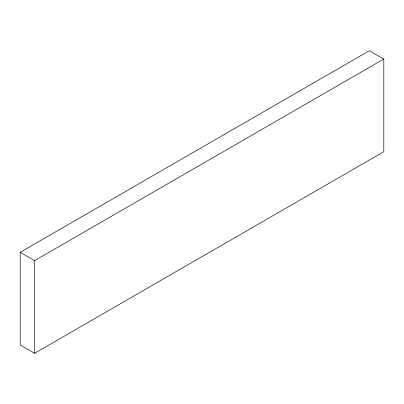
<?xml version="1.0" encoding="UTF-8"?>
<svg xmlns="http://www.w3.org/2000/svg" width="404" height="404" viewBox="0 0 404 404"><rect width="100%" height="100%" fill="white"/><g stroke="black" fill="none" stroke-linecap="round" stroke-linejoin="round"><path stroke-width="0.61" d="M20.2 252.308L369.382 50.712L383.8 59.035L383.8 151.692L34.618 353.288L20.2 344.966L20.2 252.308L34.618 260.636L383.8 59.035M34.618 260.636L34.618 353.288"/></g></svg>
